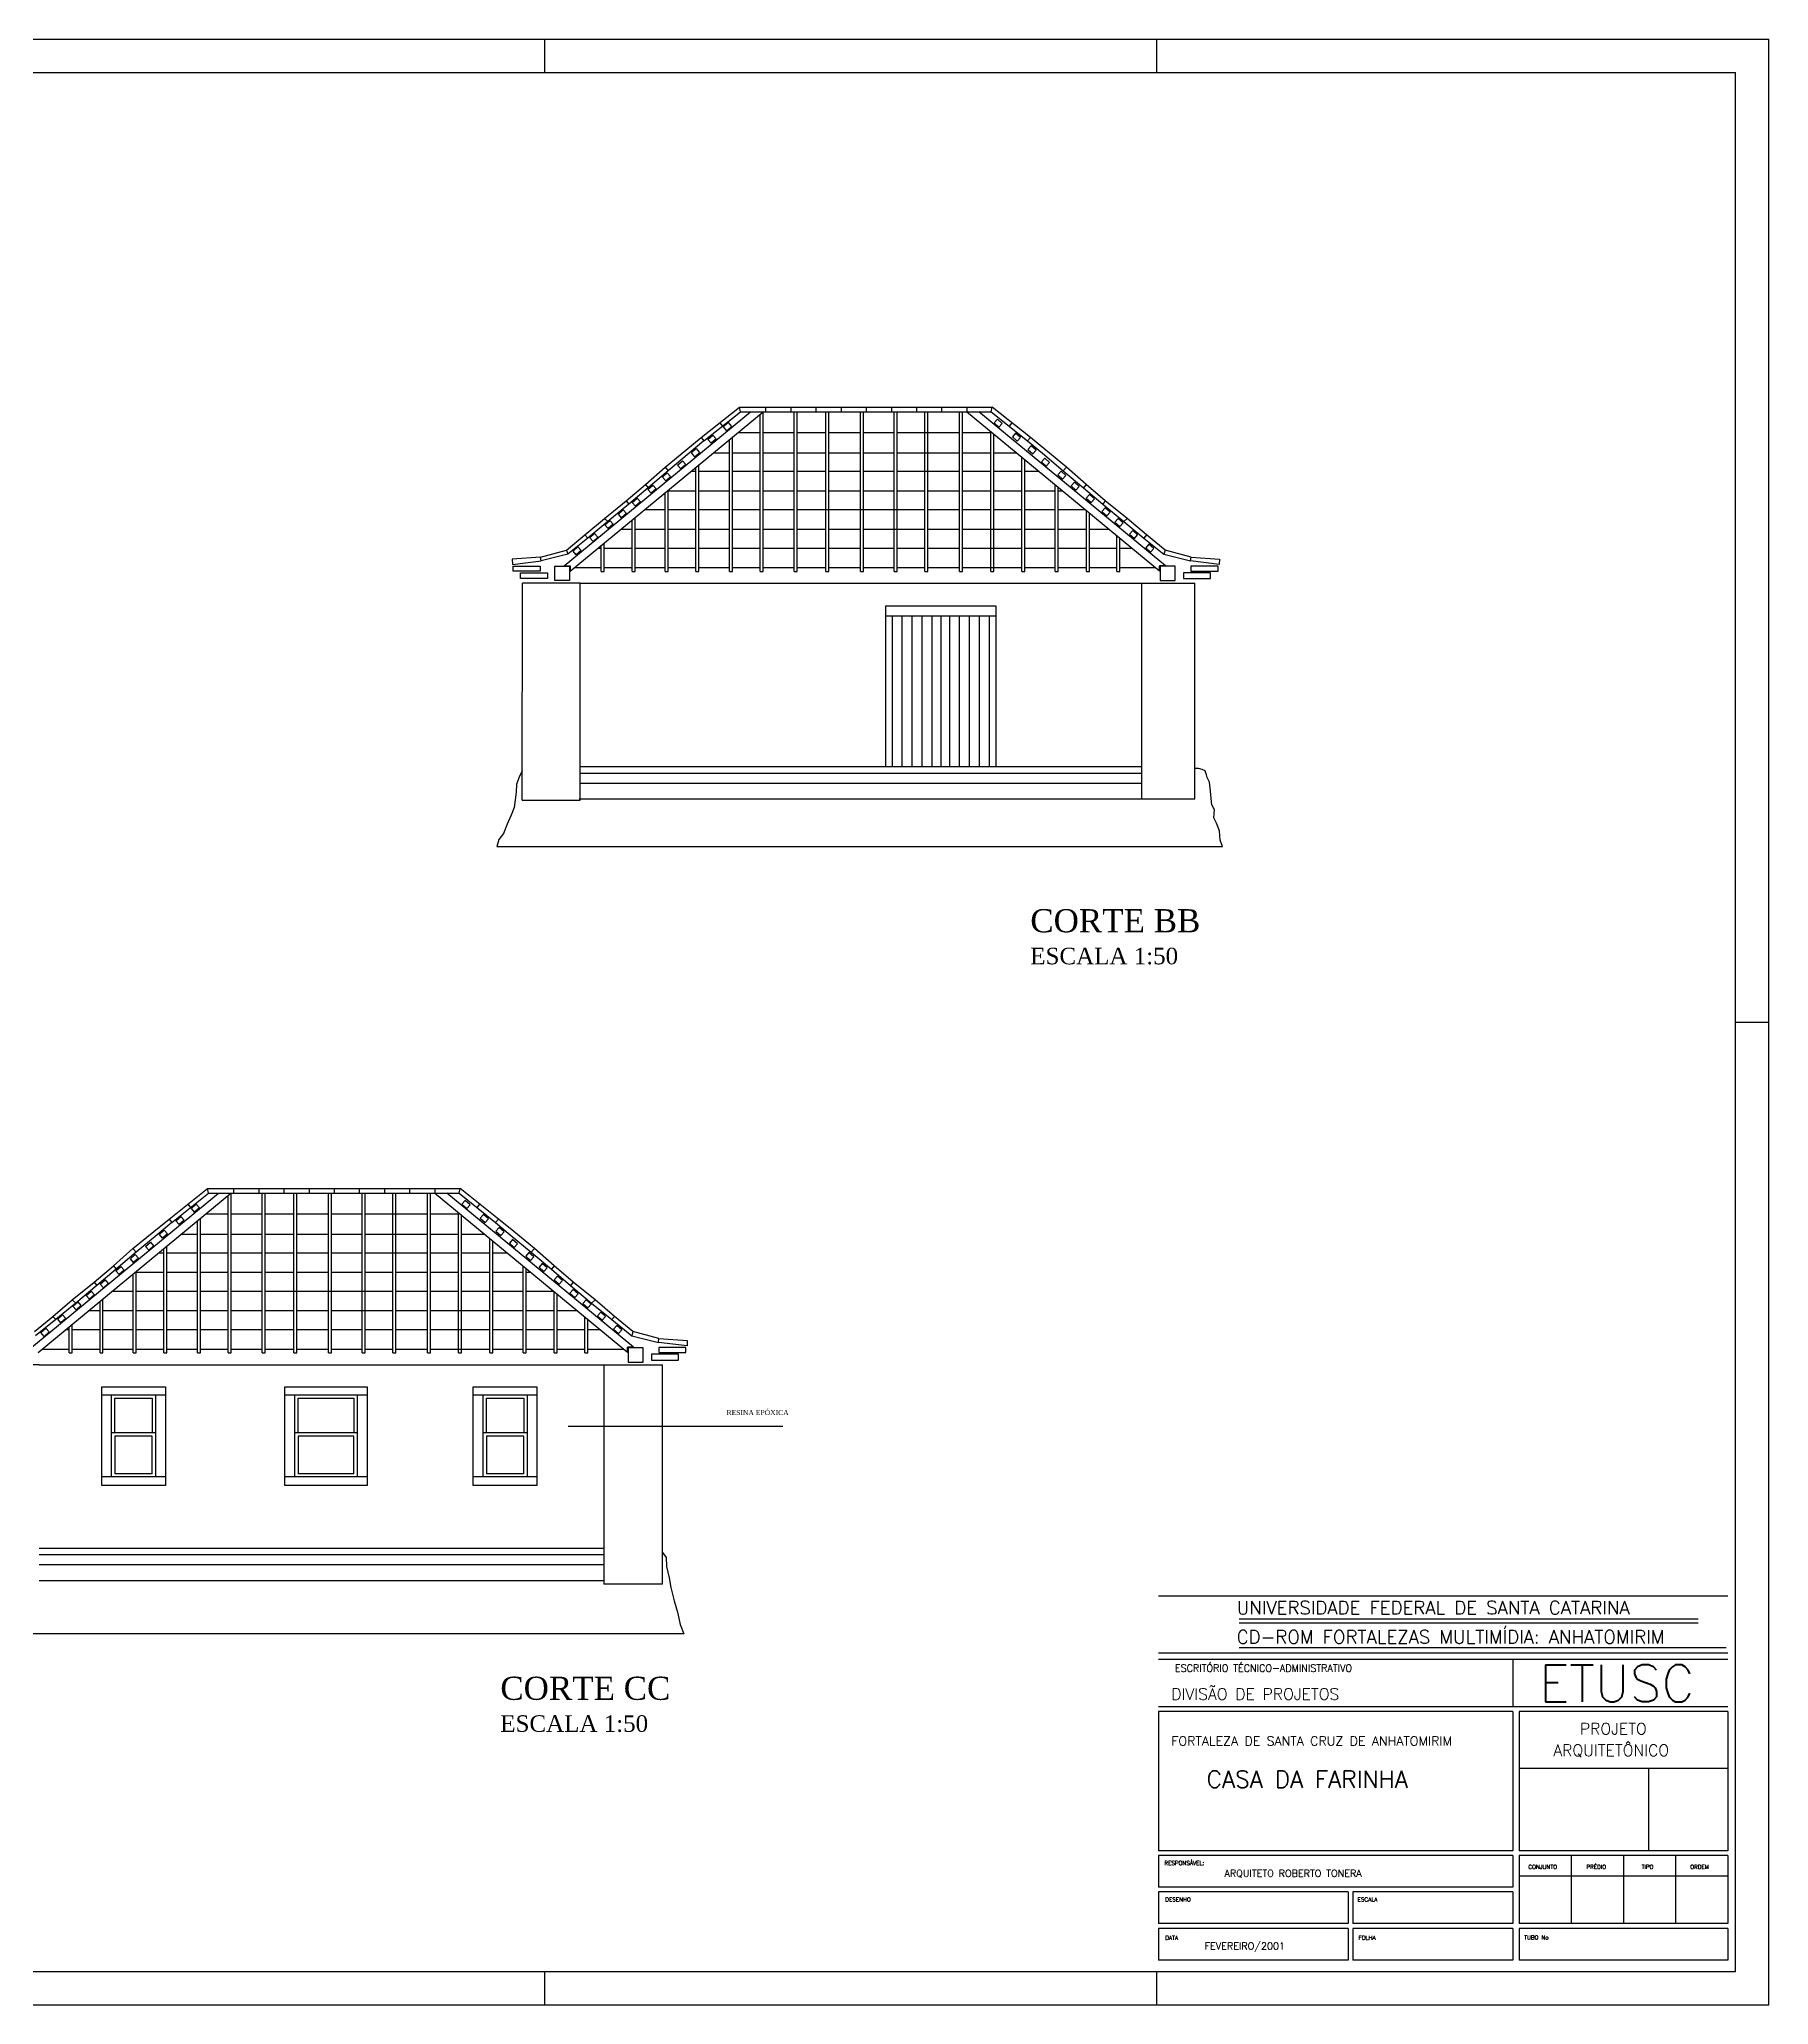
# Model space of a CAD drawing. Extents: x -1236 to 1911, y -280 to 323.
# Drawn here: x 265 to 788, y -271 to 323 of the extents above; entities that cross this region are included whole.
import ezdxf

# ---------------------------------------------------------------- set-up
doc = ezdxf.new("R2010")
doc.units = 0
doc.header["$MEASUREMENT"] = 0
for name, color, linetype in [('COBERTURA', 2, 'CONTINUOUS'), ('ESQUADRIAS', 2, 'CONTINUOUS'), ('MARGEMINT', 6, 'CONTINUOUS'), ('MARGEMTEXT', 1, 'CONTINUOUS'), ('MARGEXT', 2, 'CONTINUOUS'), ('MARGINT', 6, 'CONTINUOUS'), ('PAREDE', 1, 'CONTINUOUS'), ('PISO', 1, 'CONTINUOUS'), ('TEXT1', 3, 'CONTINUOUS'), ('TEXT2', 6, 'CONTINUOUS'), ('TEXTOS', 3, 'CONTINUOUS')]:
    doc.layers.add(name, color=color, linetype=linetype)
doc.styles.add('ROMANS', font='romans')
doc.dimstyles.get("Standard").update_dxf_attribs({"dimtxt": 0.18, "dimasz": 0.18, "dimexe": 0.18, "dimexo": 0.0625, "dimgap": 0.09, "dimtad": 0, "dimtih": 1, "dimtoh": 1, "dimdec": 4, "dimzin": 0, "dimdsep": 46, "dimtxsty": 'STANDARD', "dimcen": 0.09, "dimadec": 0, "dimazin": 0, "dimtfac": 1, "dimtdec": 4, "dimtofl": 0, "dimtmove": 0, "dimatfit": 3, "dimfxl": 1, "dimtolj": 1, "dimtzin": 0, "dimarcsym": 0})

msp = doc.modelspace()

# ---------------------------------------------------------------- linework, layer by layer
at = {"layer": 'COBERTURA', "color": 2}
for p, q in [((423.824208, 163.880229), (480.218642, 210.444932)), ((425.661272, 162.284689), (483.988063, 210.444932)), ((465.287315, 202.611337), (476.844952, 211.844932)), ((603.815023, 162.284689), (545.488232, 210.444932)), ((605.652087, 163.880229), (549.257653, 210.444932)), ((564.814952, 202.611337), (553.257315, 211.844932)), ((470.939469, 207.12694), (471.756267, 206.107445)), ((559.162798, 207.12694), (558.346, 206.107445)), ((430.155236, 173.196648), (436.018961, 178.209522)), ((436.018961, 178.209522), (442.642357, 183.54677)), ((436.018961, 178.209522), (437.078708, 177.239112)), ((443.437164, 182.532254), (437.078708, 177.239112)), ((442.642357, 183.54677), (443.437164, 182.532254)), ((587.45991, 183.54677), (586.665103, 182.532254)), ((586.665103, 182.532254), (593.023559, 177.239112)), ((594.083306, 178.209522), (587.45991, 183.54677)), ((594.083306, 178.209522), (593.023559, 177.239112)), ((599.94703, 173.196648), (594.083306, 178.209522)), ((424.591587, 168.609259), (430.155236, 173.196648)), ((430.155236, 173.196648), (430.994198, 172.226239)), ((437.078708, 177.239112), (430.994198, 172.226239)), ((593.023559, 177.239112), (599.108069, 172.226239)), ((599.94703, 173.196648), (599.108069, 172.226239)), ((605.51068, 168.609259), (599.94703, 173.196648)), ((416.731832, 166.536113), (408.165579, 165.918578)), ((416.731832, 166.536113), (424.591587, 168.609259)), ((416.864296, 165.345157), (416.731832, 166.536113)), ((424.944836, 167.374192), (416.864296, 165.345157)), ((424.591587, 168.609259), (424.944836, 167.374192)), ((430.994198, 172.226239), (424.944836, 167.374192)), ((599.108069, 172.226239), (605.157431, 167.374192)), ((605.51068, 168.609259), (605.157431, 167.374192)), ((605.157431, 167.374192), (613.237971, 165.345157)), ((613.370435, 166.536113), (605.51068, 168.609259)), ((613.237971, 165.345157), (613.370435, 166.536113)), ((613.370435, 166.536113), (621.936688, 165.918578)), ((408.165579, 165.918578), (408.253889, 164.286527)), ((408.253889, 164.286527), (416.864296, 165.345157)), ((423.824208, 163.880229), (425.661272, 163.880229)), ((425.661272, 163.880229), (425.661272, 162.284689)), ((603.815023, 162.284689), (603.815023, 163.880229)), ((605.652087, 163.880229), (603.815023, 163.880229)), ((621.848378, 164.286527), (613.237971, 165.345157)), ((621.936688, 165.918578), (621.848378, 164.286527)), ((262.978639, -72.301852), (319.373073, -25.737149)), ((264.815703, -73.897392), (323.142494, -25.737149)), ((304.441746, -33.570744), (315.999383, -24.337149)), ((310.0939, -29.055141), (310.910698, -30.074636)), ((442.969454, -73.897392), (384.642663, -25.737149)), ((444.806518, -72.301852), (388.412084, -25.737149)), ((403.969383, -33.570744), (392.411746, -24.337149)), ((398.317229, -29.055141), (397.500431, -30.074636)), ((275.173392, -57.972559), (281.796788, -52.635311)), ((281.796788, -52.635311), (282.591595, -53.649827)), ((426.614341, -52.635311), (425.819534, -53.649827)), ((433.237737, -57.972559), (426.614341, -52.635311)), ((269.309668, -62.985433), (275.173392, -57.972559)), ((276.233139, -58.942969), (270.148629, -63.955842)), ((275.173392, -57.972559), (276.233139, -58.942969)), ((282.591595, -53.649827), (276.233139, -58.942969)), ((425.819534, -53.649827), (432.17799, -58.942969)), ((433.237737, -57.972559), (432.17799, -58.942969)), ((432.17799, -58.942969), (438.2625, -63.955842)), ((439.101462, -62.985433), (433.237737, -57.972559)), ((263.746018, -67.572822), (269.309668, -62.985433)), ((270.148629, -63.955842), (264.099267, -68.807889)), ((269.309668, -62.985433), (270.148629, -63.955842)), ((439.101462, -62.985433), (438.2625, -63.955842)), ((438.2625, -63.955842), (444.311862, -68.807889)), ((444.665111, -67.572822), (439.101462, -62.985433)), ((444.665111, -67.572822), (444.311862, -68.807889)), ((444.311862, -68.807889), (452.392402, -70.836925)), ((452.524866, -69.645968), (444.665111, -67.572822)), ((452.392402, -70.836925), (452.524866, -69.645968)), ((461.002809, -71.895554), (452.392402, -70.836925)), ((452.524866, -69.645968), (461.091119, -70.263503)), ((461.091119, -70.263503), (461.002809, -71.895554)), ((444.806518, -72.301852), (442.969454, -72.301852)), ((442.969454, -73.897392), (442.969454, -72.301852))]:
    msp.add_line(p, q, dxfattribs=at)
for points in [[(466.126276, 201.596818), (477.17015, 210.444932), (552.932117, 210.444932), (563.975991, 201.596818)], [(477.17015, 210.444932), (476.844952, 211.844932)], [(476.844952, 211.844932), (553.257315, 211.844932)], [(484.880077, 210.444932), (484.880077, 211.844932)], [(492.480077, 210.444932), (492.480077, 211.844932)], [(500.080077, 210.444932), (500.080077, 211.844932)], [(507.680077, 210.444932), (507.680077, 211.844932)], [(515.280077, 210.444932), (515.280077, 211.844932)], [(522.880077, 210.444932), (522.880077, 211.844932)], [(530.480077, 210.444932), (530.480077, 211.844932)], [(538.080077, 210.444932), (538.080077, 211.844932)], [(545.680077, 210.444932), (545.680077, 211.844932)], [(552.932117, 210.444932), (553.280077, 211.844932)], [(460.650942, 198.81792), (465.287315, 202.611337), (466.126276, 201.596818), (461.666528, 197.891621)], [(569.451325, 198.81792), (564.814952, 202.611337), (563.975991, 201.596818), (568.435738, 197.891621)], [(454.365069, 193.677873), (460.650942, 198.81792)], [(461.666528, 197.891621), (455.3365, 192.575136)], [(568.435738, 197.891621), (574.765767, 192.575136)], [(575.737198, 193.677873), (569.451325, 198.81792)], [(448.448176, 188.472952), (454.365069, 193.677873), (455.3365, 192.575136), (449.242983, 187.458436)], [(581.65409, 188.472952), (575.737198, 193.677873), (574.765767, 192.575136), (580.859283, 187.458436)], [(442.642357, 183.54677), (448.448176, 188.472952), (449.242983, 187.458436), (443.437164, 182.532254)], [(587.45991, 183.54677), (581.65409, 188.472952), (580.859283, 187.458436), (586.665103, 182.532254)], [(428.679891, 158.614702), (614.480615, 158.614702), (614.480615, 158.614702)], [(305.280707, -34.585263), (316.324581, -25.737149), (392.086548, -25.737149), (403.130422, -34.585263)], [(315.999383, -24.337149), (392.411746, -24.337149)], [(316.324581, -25.737149), (315.999383, -24.337149)], [(324.034508, -25.737149), (324.034508, -24.337149)], [(331.634508, -25.737149), (331.634508, -24.337149)], [(339.234508, -25.737149), (339.234508, -24.337149)], [(346.834508, -25.737149), (346.834508, -24.337149)], [(354.434508, -25.737149), (354.434508, -24.337149)], [(362.034508, -25.737149), (362.034508, -24.337149)], [(369.634508, -25.737149), (369.634508, -24.337149)], [(377.234508, -25.737149), (377.234508, -24.337149)], [(384.834508, -25.737149), (384.834508, -24.337149)], [(392.086548, -25.737149), (392.434508, -24.337149)], [(299.805373, -37.364161), (304.441746, -33.570744), (305.280707, -34.585263), (300.82096, -38.29046)], [(408.605756, -37.364161), (403.969383, -33.570744), (403.130422, -34.585263), (407.59017, -38.29046)], [(293.5195, -42.504208), (299.805373, -37.364161)], [(300.82096, -38.29046), (294.490931, -43.606945)], [(407.59017, -38.29046), (413.920198, -43.606945)], [(414.891629, -42.504208), (408.605756, -37.364161)], [(287.602608, -47.709129), (293.5195, -42.504208), (294.490931, -43.606945), (288.397415, -48.723645)], [(420.808522, -47.709129), (414.891629, -42.504208), (413.920198, -43.606945), (420.013715, -48.723645)], [(281.796788, -52.635311), (287.602608, -47.709129), (288.397415, -48.723645), (282.591595, -53.649827)], [(426.614341, -52.635311), (420.808522, -47.709129), (420.013715, -48.723645), (425.819534, -53.649827)]]:
    msp.add_lwpolyline(points, dxfattribs=at)
at = {"layer": 'COBERTURA', "color": 1}
for points in [[(483.138869, 162.165013), (483.138869, 209.743755)], [(484.038869, 162.165013), (484.038869, 210.444932)], [(493.377744, 162.165013), (493.377744, 210.444932)], [(494.277744, 162.165013), (494.277744, 210.444932)], [(502.989752, 162.165013), (502.989752, 210.444932)], [(503.889752, 162.165013), (503.889752, 210.444932)], [(513.437325, 162.165013), (513.437325, 210.444932)], [(514.337325, 162.165013), (514.337325, 210.444932)], [(523.623959, 162.165013), (523.623959, 210.444932)], [(524.523959, 162.165013), (524.523959, 210.444932)], [(532.922529, 162.165013), (532.922529, 210.444932)], [(533.822529, 162.165013), (533.822529, 210.444932)], [(543.406749, 162.165013), (543.406749, 210.444932)], [(544.306749, 162.165013), (544.306749, 210.444932)], [(473.845756, 162.165013), (473.845756, 202.070461)], [(474.745756, 162.165013), (474.745756, 202.813588)], [(476.401953, 204.181106), (483.138869, 204.181106)], [(484.038869, 204.181106), (493.377744, 204.181106)], [(494.277744, 204.181106), (502.989752, 204.181106)], [(503.889752, 204.181106), (513.437325, 204.181106)], [(514.337325, 204.181106), (523.623959, 204.181106)], [(524.523959, 204.181106), (543.406749, 204.181106)], [(544.306749, 204.181106), (553.074342, 204.181106)], [(552.809798, 162.165013), (552.809798, 204.399538)], [(553.709798, 162.165013), (553.709798, 203.656411)], [(468.981244, 198.05385), (473.845756, 198.05385)], [(474.745756, 198.05385), (483.138869, 198.05385)], [(484.038869, 198.05385), (493.377744, 198.05385)], [(494.277744, 198.05385), (502.989752, 198.05385)], [(503.889752, 198.05385), (513.437325, 198.05385)], [(514.337325, 198.05385), (523.623959, 198.05385)], [(524.523959, 198.05385), (543.406749, 198.05385)], [(544.306749, 198.05385), (552.809798, 198.05385)], [(553.709798, 198.05385), (560.495051, 198.05385)], [(562.254432, 162.165013), (562.254432, 196.601135)], [(462.183549, 192.441015), (463.711359, 192.441015)], [(463.711359, 162.165013), (463.711359, 193.702523)], [(464.611359, 162.165013), (464.611359, 194.44565)], [(464.611359, 192.441015), (473.845756, 192.441015)], [(474.745756, 192.441015), (483.138869, 192.441015)], [(484.038869, 192.441015), (493.377744, 192.441015)], [(494.277744, 192.441015), (502.989752, 192.441015)], [(503.889752, 192.441015), (513.437325, 192.441015)], [(514.337325, 192.441015), (523.623959, 192.441015)], [(524.523959, 192.441015), (543.406749, 192.441015)], [(544.306749, 192.441015), (552.809798, 192.441015)], [(553.709798, 192.441015), (562.254432, 192.441015)], [(563.154432, 162.165013), (563.154432, 195.858008)], [(563.154432, 192.441015), (567.292746, 192.441015)], [(454.412789, 162.165013), (454.412789, 186.024723)], [(455.045967, 186.547536), (463.711359, 186.547536)], [(455.312789, 162.165013), (455.312789, 186.76785)], [(464.611359, 186.547536), (473.845756, 186.547536)], [(474.745756, 186.547536), (483.138869, 186.547536)], [(484.038869, 186.547536), (493.377744, 186.547536)], [(494.277744, 186.547536), (502.989752, 186.547536)], [(503.889752, 186.547536), (513.437325, 186.547536)], [(514.337325, 186.547536), (523.623959, 186.547536)], [(524.523959, 186.547536), (532.922529, 186.547536)], [(533.822529, 186.547536), (543.406749, 186.547536)], [(544.306749, 186.547536), (552.809798, 186.547536)], [(553.709798, 186.547536), (562.254432, 186.547536)], [(563.154432, 186.547536), (572.33659, 186.547536)], [(572.33659, 162.165013), (572.33659, 188.276329)], [(573.23659, 162.165013), (573.23659, 187.533202)], [(573.23659, 186.547536), (574.430328, 186.547536)], [(445.298721, 162.165013), (445.298721, 178.499267)], [(448.153359, 180.856332), (454.412789, 180.856332)], [(455.312789, 180.856332), (463.711359, 180.856332)], [(464.611359, 180.856332), (473.845756, 180.856332)], [(474.745756, 180.856332), (483.138869, 180.856332)], [(484.038869, 180.856332), (493.377744, 180.856332)], [(494.277744, 180.856332), (532.922529, 180.856332)], [(533.822529, 180.856332), (543.406749, 180.856332)], [(544.306749, 180.856332), (552.809798, 180.856332)], [(553.709798, 180.856332), (562.254432, 180.856332)], [(563.154432, 180.856332), (572.33659, 180.856332)], [(573.23659, 180.856332), (581.322936, 180.856332)], [(581.73964, 162.165013), (581.73964, 180.512262)], [(582.63964, 162.165013), (582.63964, 179.769134)], [(441.015778, 174.962855), (444.398721, 174.962855)], [(444.398721, 162.165013), (444.398721, 177.75614)], [(445.298721, 174.962855), (454.412789, 174.962855)], [(455.312789, 174.962855), (463.711359, 174.962855)], [(464.611359, 174.962855), (473.845756, 174.962855)], [(474.745756, 174.962855), (483.138869, 174.962855)], [(484.038869, 174.962855), (493.377744, 174.962855)], [(494.277744, 174.962855), (502.989752, 174.962855)], [(503.889752, 174.962855), (513.437325, 174.962855)], [(514.337325, 174.962855), (532.922529, 174.962855)], [(533.822529, 174.962855), (543.406749, 174.962855)], [(544.306749, 174.962855), (562.254432, 174.962855)], [(563.154432, 174.962855), (572.33659, 174.962855)], [(573.23659, 174.962855), (581.73964, 174.962855)], [(582.63964, 174.962855), (588.460517, 174.962855)], [(590.959721, 162.165013), (590.959721, 172.89927)], [(434.048138, 169.209697), (435.100151, 169.209697)], [(435.100151, 162.165013), (435.100151, 170.07834)], [(436.000151, 162.165013), (436.000151, 170.821467)], [(436.000151, 169.209697), (444.398721, 169.209697)], [(445.298721, 169.209697), (454.412789, 169.209697)], [(455.312789, 169.209697), (463.711359, 169.209697)], [(464.611359, 169.209697), (473.845756, 169.209697)], [(474.745756, 169.209697), (483.138869, 169.209697)], [(484.038869, 169.209697), (493.377744, 169.209697)], [(494.277744, 169.209697), (502.989752, 169.209697)], [(503.889752, 169.209697), (513.437325, 169.209697)], [(514.337325, 169.209697), (523.623959, 169.209697)], [(524.523959, 169.209697), (532.922529, 169.209697)], [(533.822529, 169.209697), (543.406749, 169.209697)], [(544.306749, 169.209697), (562.254432, 169.209697)], [(563.154432, 169.209697), (572.33659, 169.209697)], [(573.23659, 169.209697), (581.73964, 169.209697)], [(582.63964, 169.209697), (590.959721, 169.209697)], [(591.859721, 162.165013), (591.859721, 172.156143)], [(591.859721, 169.209697), (595.428157, 169.209697)], [(426.910558, 163.31622), (435.100151, 163.31622)], [(436.000151, 163.31622), (444.398721, 163.31622)], [(445.298721, 163.31622), (454.412789, 163.31622)], [(455.312789, 163.31622), (463.711359, 163.31622)], [(464.611359, 163.31622), (473.845756, 163.31622)], [(474.745756, 163.31622), (483.138869, 163.31622)], [(484.038869, 163.31622), (493.377744, 163.31622)], [(494.277744, 163.31622), (502.989752, 163.31622)], [(503.889752, 163.31622), (513.437325, 163.31622)], [(514.337325, 163.31622), (523.623959, 163.31622)], [(524.523959, 163.31622), (532.922529, 163.31622)], [(533.822529, 163.31622), (543.406749, 163.31622)], [(544.306749, 163.31622), (562.254432, 163.31622)], [(563.154432, 163.31622), (572.33659, 163.31622)], [(573.23659, 163.31622), (581.73964, 163.31622)], [(582.63964, 163.31622), (590.959721, 163.31622)], [(591.859721, 163.31622), (602.565737, 163.31622)], [(322.2933, -74.017068), (322.2933, -26.438326)], [(323.1933, -74.017068), (323.1933, -25.737149)], [(332.532175, -74.017068), (332.532175, -25.737149)], [(333.432175, -74.017068), (333.432175, -25.737149)], [(342.144183, -74.017068), (342.144183, -25.737149)], [(343.044183, -74.017068), (343.044183, -25.737149)], [(352.591756, -74.017068), (352.591756, -25.737149)], [(353.491756, -74.017068), (353.491756, -25.737149)], [(362.77839, -74.017068), (362.77839, -25.737149)], [(363.67839, -74.017068), (363.67839, -25.737149)], [(372.076961, -74.017068), (372.076961, -25.737149)], [(372.976961, -74.017068), (372.976961, -25.737149)], [(382.56118, -74.017068), (382.56118, -25.737149)], [(383.46118, -74.017068), (383.46118, -25.737149)], [(313.000187, -74.017068), (313.000187, -34.11162)], [(313.900187, -74.017068), (313.900187, -33.368493)], [(315.556385, -32.000975), (322.2933, -32.000975)], [(323.1933, -32.000975), (332.532175, -32.000975)], [(333.432175, -32.000975), (342.144183, -32.000975)], [(343.044183, -32.000975), (352.591756, -32.000975)], [(353.491756, -32.000975), (362.77839, -32.000975)], [(363.67839, -32.000975), (382.56118, -32.000975)], [(383.46118, -32.000975), (392.228773, -32.000975)], [(391.964229, -74.017068), (391.964229, -31.782543)], [(392.864229, -74.017068), (392.864229, -32.52567)], [(308.135675, -38.128231), (313.000187, -38.128231)], [(313.900187, -38.128231), (322.2933, -38.128231)], [(323.1933, -38.128231), (332.532175, -38.128231)], [(333.432175, -38.128231), (342.144183, -38.128231)], [(343.044183, -38.128231), (352.591756, -38.128231)], [(353.491756, -38.128231), (362.77839, -38.128231)], [(363.67839, -38.128231), (382.56118, -38.128231)], [(383.46118, -38.128231), (391.964229, -38.128231)], [(392.864229, -38.128231), (399.649482, -38.128231)], [(401.408863, -74.017068), (401.408863, -39.580946)], [(402.308863, -74.017068), (402.308863, -40.324073)], [(301.337981, -43.741066), (302.86579, -43.741066)], [(302.86579, -74.017068), (302.86579, -42.479558)], [(303.76579, -74.017068), (303.76579, -41.736431)], [(303.76579, -43.741066), (313.000187, -43.741066)], [(313.900187, -43.741066), (322.2933, -43.741066)], [(323.1933, -43.741066), (332.532175, -43.741066)], [(333.432175, -43.741066), (342.144183, -43.741066)], [(343.044183, -43.741066), (352.591756, -43.741066)], [(353.491756, -43.741066), (362.77839, -43.741066)], [(363.67839, -43.741066), (382.56118, -43.741066)], [(383.46118, -43.741066), (391.964229, -43.741066)], [(392.864229, -43.741066), (401.408863, -43.741066)], [(402.308863, -43.741066), (406.447177, -43.741066)], [(293.56722, -74.017068), (293.56722, -50.157358)], [(294.200398, -49.634545), (302.86579, -49.634545)], [(294.46722, -74.017068), (294.46722, -49.414231)], [(303.76579, -49.634545), (313.000187, -49.634545)], [(313.900187, -49.634545), (322.2933, -49.634545)], [(323.1933, -49.634545), (332.532175, -49.634545)], [(333.432175, -49.634545), (342.144183, -49.634545)], [(343.044183, -49.634545), (352.591756, -49.634545)], [(353.491756, -49.634545), (362.77839, -49.634545)], [(363.67839, -49.634545), (372.076961, -49.634545)], [(372.976961, -49.634545), (382.56118, -49.634545)], [(383.46118, -49.634545), (391.964229, -49.634545)], [(392.864229, -49.634545), (401.408863, -49.634545)], [(402.308863, -49.634545), (411.491022, -49.634545)], [(411.491022, -74.017068), (411.491022, -47.905752)], [(412.391022, -74.017068), (412.391022, -48.648879)], [(412.391022, -49.634545), (413.58476, -49.634545)], [(283.553152, -74.017068), (283.553152, -58.425941)], [(284.453152, -74.017068), (284.453152, -57.682814)], [(287.30779, -55.325749), (293.56722, -55.325749)], [(294.46722, -55.325749), (302.86579, -55.325749)], [(303.76579, -55.325749), (313.000187, -55.325749)], [(313.900187, -55.325749), (322.2933, -55.325749)], [(323.1933, -55.325749), (332.532175, -55.325749)], [(333.432175, -55.325749), (372.076961, -55.325749)], [(372.976961, -55.325749), (382.56118, -55.325749)], [(383.46118, -55.325749), (391.964229, -55.325749)], [(392.864229, -55.325749), (401.408863, -55.325749)], [(402.308863, -55.325749), (411.491022, -55.325749)], [(412.391022, -55.325749), (420.477367, -55.325749)], [(420.894071, -74.017068), (420.894071, -55.66982)], [(421.794071, -74.017068), (421.794071, -56.412947)], [(280.170209, -61.219226), (283.553152, -61.219226)], [(284.453152, -61.219226), (293.56722, -61.219226)], [(294.46722, -61.219226), (302.86579, -61.219226)], [(303.76579, -61.219226), (313.000187, -61.219226)], [(313.900187, -61.219226), (322.2933, -61.219226)], [(323.1933, -61.219226), (332.532175, -61.219226)], [(333.432175, -61.219226), (342.144183, -61.219226)], [(343.044183, -61.219226), (352.591756, -61.219226)], [(353.491756, -61.219226), (372.076961, -61.219226)], [(372.976961, -61.219226), (382.56118, -61.219226)], [(383.46118, -61.219226), (401.408863, -61.219226)], [(402.308863, -61.219226), (411.491022, -61.219226)], [(412.391022, -61.219226), (420.894071, -61.219226)], [(421.794071, -61.219226), (427.614948, -61.219226)], [(430.114152, -74.017068), (430.114152, -63.282811)], [(431.014152, -74.017068), (431.014152, -64.025938)], [(273.20257, -66.972384), (274.254582, -66.972384)], [(274.254582, -74.017068), (274.254582, -66.103741)], [(275.154582, -74.017068), (275.154582, -65.360614)], [(275.154582, -66.972384), (283.553152, -66.972384)], [(284.453152, -66.972384), (293.56722, -66.972384)], [(294.46722, -66.972384), (302.86579, -66.972384)], [(303.76579, -66.972384), (313.000187, -66.972384)], [(313.900187, -66.972384), (322.2933, -66.972384)], [(323.1933, -66.972384), (332.532175, -66.972384)], [(333.432175, -66.972384), (342.144183, -66.972384)], [(343.044183, -66.972384), (352.591756, -66.972384)], [(353.491756, -66.972384), (362.77839, -66.972384)], [(363.67839, -66.972384), (372.076961, -66.972384)], [(372.976961, -66.972384), (382.56118, -66.972384)], [(383.46118, -66.972384), (401.408863, -66.972384)], [(402.308863, -66.972384), (411.491022, -66.972384)], [(412.391022, -66.972384), (420.894071, -66.972384)], [(421.794071, -66.972384), (430.114152, -66.972384)], [(431.014152, -66.972384), (434.582588, -66.972384)], [(266.064989, -72.865861), (274.254582, -72.865861)], [(275.154582, -72.865861), (283.553152, -72.865861)], [(284.453152, -72.865861), (293.56722, -72.865861)], [(294.46722, -72.865861), (302.86579, -72.865861)], [(303.76579, -72.865861), (313.000187, -72.865861)], [(313.900187, -72.865861), (322.2933, -72.865861)], [(323.1933, -72.865861), (332.532175, -72.865861)], [(333.432175, -72.865861), (342.144183, -72.865861)], [(343.044183, -72.865861), (352.591756, -72.865861)], [(353.491756, -72.865861), (362.77839, -72.865861)], [(363.67839, -72.865861), (372.076961, -72.865861)], [(372.976961, -72.865861), (382.56118, -72.865861)], [(383.46118, -72.865861), (401.408863, -72.865861)], [(402.308863, -72.865861), (411.491022, -72.865861)], [(412.391022, -72.865861), (420.894071, -72.865861)], [(421.794071, -72.865861), (430.114152, -72.865861)], [(431.014152, -72.865861), (441.720168, -72.865861)]]:
    msp.add_lwpolyline(points, dxfattribs=at)
for points in [[(556.297366, 206.922167), (554.814722, 208.233014), (553.825939, 207.114642), (555.308583, 205.803796)], [(467.321811, 202.078124), (468.804455, 203.38897), (469.793238, 202.270598), (468.310594, 200.959752)], [(472.00686, 205.830291), (473.489504, 207.141138), (474.478287, 206.022766), (472.995643, 204.71192)], [(561.82052, 202.678054), (560.337876, 203.9889), (559.349093, 202.870529), (560.831737, 201.559682)], [(462.334599, 197.972074), (463.817243, 199.282921), (464.806026, 198.164549), (463.323382, 196.853702)], [(566.547068, 198.8053), (565.064423, 200.116147), (564.07564, 198.997775), (565.558284, 197.686929)], [(570.608193, 195.114699), (569.125549, 196.425545), (568.136766, 195.307174), (569.61941, 193.996327)], [(453.570324, 190.629125), (455.052968, 191.939971), (456.041751, 190.821599), (454.559107, 189.510753)], [(458.134209, 194.340944), (459.616853, 195.651791), (460.605636, 194.533419), (459.122992, 193.222573)], [(575.547169, 191.188894), (574.064525, 192.49974), (573.075741, 191.381369), (574.558385, 190.070522)], [(444.424798, 182.983369), (445.907442, 184.294215), (446.896225, 183.175844), (445.413581, 181.864997)], [(449.190624, 186.977611), (450.673268, 188.288457), (451.662051, 187.170085), (450.179407, 185.859239)], [(579.583324, 187.846655), (578.10068, 189.157501), (577.111896, 188.03913), (578.59454, 186.728283)], [(584.172111, 184.099334), (582.689467, 185.410181), (581.700684, 184.291809), (583.183328, 182.980962)], [(440.25229, 179.497743), (441.734934, 180.808589), (442.723717, 179.690218), (441.241073, 178.379371)], [(588.898658, 180.067426), (587.416014, 181.378273), (586.427231, 180.259901), (587.909875, 178.949055)], [(431.597322, 172.333025), (433.079966, 173.643872), (434.068749, 172.5255), (432.586105, 171.214654)], [(436.173064, 176.270073), (437.655708, 177.58092), (438.644491, 176.462548), (437.161847, 175.151702)], [(592.828599, 176.88434), (591.345955, 178.195186), (590.357172, 177.076815), (591.839816, 175.765968)], [(597.236501, 173.223792), (595.753857, 174.534639), (594.765074, 173.416267), (596.247718, 172.10542)], [(426.548779, 168.298439), (428.031423, 169.609286), (429.020206, 168.490914), (427.537562, 167.180068)], [(602.142485, 169.10723), (600.659841, 170.418076), (599.671057, 169.299704), (601.153701, 167.988858)], [(311.161291, -30.35179), (312.643935, -29.040943), (313.632718, -30.159315), (312.150074, -31.470161)], [(395.451798, -29.259914), (393.969154, -27.949067), (392.98037, -29.067439), (394.463014, -30.378285)], [(306.476242, -34.103957), (307.958886, -32.793111), (308.947669, -33.911483), (307.465025, -35.222329)], [(400.974951, -33.504027), (399.492307, -32.193181), (398.503524, -33.311553), (399.986168, -34.622399)], [(297.28864, -41.841137), (298.771284, -40.53029), (299.760067, -41.648662), (298.277423, -42.959508)], [(301.48903, -38.210007), (302.971674, -36.89916), (303.960457, -38.017532), (302.477813, -39.328379)], [(405.701499, -37.376781), (404.218855, -36.065934), (403.230071, -37.184306), (404.712715, -38.495152)], [(409.762624, -41.067382), (408.27998, -39.756536), (407.291197, -40.874907), (408.773841, -42.185754)], [(292.724755, -45.552956), (294.207399, -44.24211), (295.196183, -45.360482), (293.713539, -46.671328)], [(414.7016, -44.993187), (413.218956, -43.682341), (412.230172, -44.800712), (413.712817, -46.111559)], [(418.737755, -48.335426), (417.255111, -47.02458), (416.266327, -48.142951), (417.748971, -49.453798)], [(283.579229, -53.198712), (285.061873, -51.887866), (286.050657, -53.006237), (284.568013, -54.317084)], [(288.345055, -49.20447), (289.827699, -47.893624), (290.816482, -49.011996), (289.333838, -50.322842)], [(423.326542, -52.082747), (421.843898, -50.7719), (420.855115, -51.890272), (422.337759, -53.201119)], [(275.327495, -59.912008), (276.810139, -58.601161), (277.798922, -59.719533), (276.316278, -61.030379)], [(279.406721, -56.684338), (280.889365, -55.373492), (281.878148, -56.491863), (280.395504, -57.80271)], [(428.05309, -56.114655), (426.570446, -54.803808), (425.581662, -55.92218), (427.064306, -57.233026)], [(431.98303, -59.297741), (430.500386, -57.986895), (429.511603, -59.105266), (430.994247, -60.416113)], [(270.751753, -63.849056), (272.234397, -62.538209), (273.223181, -63.656581), (271.740537, -64.967427)], [(436.390932, -62.958289), (434.908288, -61.647442), (433.919505, -62.765814), (435.402149, -64.076661)], [(265.70321, -67.883642), (267.185854, -66.572795), (268.174637, -67.691167), (266.691993, -69.002013)], [(441.296916, -67.074851), (439.814272, -65.764005), (438.825488, -66.882377), (440.308132, -68.193223)]]:
    msp.add_lwpolyline(points, close=True, dxfattribs=at)
at = {"layer": 'COBERTURA', "color": 2}
for points in [[(408.42977, 163.802281), (416.646402, 163.802281), (416.646402, 162.253749), (408.42977, 162.253749)], [(410.677714, 161.78919), (418.816831, 161.78919), (418.816831, 160.008379), (410.677714, 160.008379)], [(421.01856, 163.724855), (425.514453, 163.724855), (425.514453, 159.388968), (421.01856, 159.388968)], [(608.573217, 163.724855), (604.077325, 163.724855), (604.077325, 159.388968), (608.573217, 159.388968)], [(619.275255, 161.78919), (611.136138, 161.78919), (611.136138, 160.008379), (619.275255, 160.008379)], [(621.523199, 163.802281), (613.306567, 163.802281), (613.306567, 162.253749), (621.523199, 162.253749)], [(447.727649, -72.457226), (443.231756, -72.457226), (443.231756, -76.793113), (447.727649, -76.793113)], [(458.429686, -74.392891), (450.290569, -74.392891), (450.290569, -76.173702), (458.429686, -76.173702)], [(460.677631, -72.3798), (452.460998, -72.3798), (452.460998, -73.928332), (460.677631, -73.928332)]]:
    msp.add_lwpolyline(points, close=True, dxfattribs=at)
at = {"layer": 'COBERTURA', "color": 6}
msp.add_lwpolyline([(265.19878, -77.567379), (435.85089, -77.567379), (435.85089, -77.567379)], dxfattribs=at)
at = {"layer": 'ESQUADRIAS', "color": 2}
for p, q in [((521.089329, 103.203416), (521.089329, 151.79514)), ((521.089329, 151.79514), (554.325876, 151.79514)), ((521.089329, 148.79514), (554.325876, 148.79514)), ((523.089329, 103.203416), (523.089329, 148.79514)), ((526.089329, 103.203416), (526.089329, 148.79514)), ((529.089329, 103.203416), (529.089329, 148.79514)), ((532.089329, 103.203416), (532.089329, 148.79514)), ((535.089329, 103.203416), (535.089329, 148.79514)), ((540.325876, 148.79514), (540.325876, 103.203416)), ((543.325876, 148.79514), (543.325876, 103.203416)), ((546.325876, 148.79514), (546.325876, 103.203416)), ((549.325876, 148.79514), (549.325876, 103.203416)), ((552.325876, 148.79514), (552.325876, 103.203416)), ((554.325876, 151.79514), (554.325876, 103.203416)), ((284.070942, -114.112411), (284.070942, -84.305541)), ((284.070942, -84.305541), (303.335442, -84.305541)), ((284.070942, -86.705541), (303.335442, -86.705541)), ((287.070942, -111.512411), (287.070942, -86.705541)), ((288.070942, -98.143221), (288.070942, -87.705541)), ((288.070942, -87.705541), (299.335442, -87.705541)), ((299.335442, -87.705541), (299.335442, -98.143221)), ((300.335442, -86.705541), (300.335442, -111.512411)), ((303.335442, -84.305541), (303.335442, -114.112411)), ((339.406483, -84.305541), (364.270298, -84.305541)), ((339.406483, -114.112411), (339.406483, -84.305541)), ((339.406483, -86.705541), (364.270298, -86.705541)), ((342.406483, -111.512411), (342.406483, -86.705541)), ((343.406483, -98.143221), (343.406483, -87.705541)), ((343.406483, -87.705541), (360.270298, -87.705541)), ((360.270298, -87.705541), (360.270298, -98.143221)), ((361.270298, -86.705541), (361.270298, -111.512411)), ((364.270298, -84.305541), (364.270298, -114.112411)), ((396.376941, -84.305541), (415.641441, -84.305541)), ((396.376941, -114.112411), (396.376941, -84.305541)), ((396.376941, -86.705541), (415.641441, -86.705541)), ((399.376941, -111.512411), (399.376941, -86.705541)), ((400.376941, -98.143221), (400.376941, -87.705541)), ((400.376941, -87.705541), (411.641441, -87.705541)), ((411.641441, -87.705541), (411.641441, -98.143221)), ((412.641441, -86.705541), (412.641441, -111.512411)), ((415.641441, -84.305541), (415.641441, -114.112411)), ((303.335442, -111.512411), (284.070942, -111.512411)), ((299.335442, -110.512411), (288.070942, -110.512411)), ((364.270298, -111.512411), (339.406483, -111.512411)), ((360.270298, -110.512411), (343.406483, -110.512411)), ((415.641441, -111.512411), (396.376941, -111.512411)), ((411.641441, -110.512411), (400.376941, -110.512411)), ((303.335442, -114.112411), (284.070942, -114.112411)), ((364.270298, -114.112411), (339.406483, -114.112411)), ((415.641441, -114.112411), (396.376941, -114.112411))]:
    msp.add_line(p, q, dxfattribs=at)
at = {"layer": 'ESQUADRIAS', "color": 3}
msp.add_lwpolyline([(537.707603, 148.79514), (537.707603, 103.203416)], dxfattribs=at)
at = {"layer": 'ESQUADRIAS', "color": 2}
for points in [[(300.335442, -98.143221), (287.070942, -98.143221)], [(299.335442, -110.512411), (299.335442, -99.143221), (288.070942, -99.143221), (288.070942, -110.512411)], [(361.270298, -98.143221), (342.406483, -98.143221)], [(360.270298, -110.512411), (360.270298, -99.143221), (343.406483, -99.143221), (343.406483, -110.512411)], [(412.641441, -98.143221), (399.376941, -98.143221)], [(411.641441, -110.512411), (411.641441, -99.143221), (400.376941, -99.143221), (400.376941, -110.512411)]]:
    msp.add_lwpolyline(points, dxfattribs=at)
at = {"layer": 'MARGEMINT'}
for p, q in [((775.631156, -147.527318), (603.500009, -147.527318)), ((775.631156, -164.740433), (603.500009, -164.740433)), ((775.631156, -166.653001), (603.500009, -166.653001)), ((775.631156, -180.997263), (603.500009, -180.997263))]:
    msp.add_line(p, q, dxfattribs=at)
at = {"layer": 'MARGEMTEXT'}
for p, q in [((710.603834, -166.653001), (710.603834, -180.997263)), ((710.603834, -182.43169), (603.500009, -182.43169)), ((603.500009, -182.43169), (603.500009, -224.508192)), ((710.603834, -182.43169), (710.603834, -224.508192)), ((775.631156, -182.43169), (712.516402, -182.43169)), ((712.516402, -182.43169), (712.516402, -224.508192)), ((775.631156, -182.43169), (775.631156, -224.508192)), ((775.631156, -199.644804), (712.516402, -199.644804)), ((751.679817, -199.644804), (751.679817, -224.508192)), ((710.603834, -224.508192), (603.500009, -224.508192)), ((775.631156, -224.508192), (712.516402, -224.508192)), ((710.603834, -225.942619), (603.500009, -225.942619)), ((603.500009, -225.942619), (603.500009, -235.50546)), ((710.603834, -225.942619), (710.603834, -235.50546)), ((712.516402, -225.942619), (712.516402, -246.502728)), ((775.631156, -225.942619), (712.516402, -225.942619)), ((728.295091, -225.942619), (728.295091, -246.502728)), ((744.073779, -225.942619), (744.073779, -246.502728)), ((759.852468, -225.942619), (759.852468, -246.502728)), ((775.631156, -225.942619), (775.631156, -246.502728)), ((710.603834, -235.50546), (603.500009, -235.50546)), ((660.877058, -236.939886), (603.500009, -236.939886)), ((603.500009, -236.939886), (603.500009, -246.502728)), ((660.877058, -236.939886), (660.877058, -246.502728)), ((710.603834, -236.939886), (662.311484, -236.939886)), ((662.311484, -236.939886), (662.311484, -246.502728)), ((710.603834, -236.939886), (710.603834, -246.502728)), ((775.631156, -232.158466), (712.516402, -232.158466)), ((660.877058, -246.502728), (603.500009, -246.502728)), ((660.877058, -247.937154), (603.500009, -247.937154)), ((603.500009, -247.937154), (603.500009, -257.499996)), ((660.877058, -247.937154), (660.877058, -257.499996)), ((710.603834, -246.502728), (662.311484, -246.502728)), ((710.603834, -247.937154), (662.311484, -247.937154)), ((662.311484, -247.937154), (662.311484, -257.499996)), ((710.603834, -247.937154), (710.603834, -257.499996)), ((775.631156, -246.502728), (712.516402, -246.502728)), ((775.631156, -247.937154), (712.516402, -247.937154)), ((712.516402, -247.937154), (712.516402, -257.499996)), ((775.631156, -247.937154), (775.631156, -257.499996)), ((660.877058, -257.499996), (603.500009, -257.499996)), ((710.603834, -257.499996), (662.311484, -257.499996)), ((775.631156, -257.499996), (712.516402, -257.499996))]:
    msp.add_line(p, q, dxfattribs=at)
at = {"layer": 'MARGEXT'}
for p, q in [((-52.999999, 323), (788.000001, 323)), ((418.000001, 313), (418.000001, 323)), ((603.000001, 313), (603.000001, 323)), ((788.000001, -271), (788.000001, 323)), ((778.000001, 26), (788.000001, 26)), ((418.000001, -271), (418.000001, -261)), ((603.000001, -271), (603.000001, -261)), ((-52.999999, -271), (788.000001, -271))]:
    msp.add_line(p, q, dxfattribs=at)
at = {"layer": 'MARGINT'}
for p, q in [((-27.999999, 313), (778.000001, 313)), ((778.000001, -261), (778.000001, 313)), ((-27.999999, -261), (778.000001, -261))]:
    msp.add_line(p, q, dxfattribs=at)
at = {"layer": 'PAREDE', "color": 7}
for points in [[(411.20909, 93.075571), (411.297839, 158.614702)], [(614.480615, 93.31068), (598.533571, 93.31068), (598.533571, 158.614702)], [(614.480615, 93.31068), (614.480615, 158.614702)], [(435.85089, -77.567379), (435.85089, -143.87693)], [(435.85089, -77.567379), (453.635046, -77.567379)], [(453.635046, -143.87693), (453.635046, -77.567379)], [(453.635046, -143.87693), (435.85089, -143.87693)]]:
    msp.add_lwpolyline(points, dxfattribs=at)
at = {"layer": 'PISO', "color": 7}
for p, q in [((428.679891, 93.075571), (428.679891, 158.614702)), ((411.20909, 93.075571), (428.679891, 93.075571))]:
    msp.add_line(p, q, dxfattribs=at)
at = {"layer": 'PISO', "color": 1}
for points in [[(435.100151, 162.165013), (436.000151, 162.165013)], [(444.398721, 162.165013), (445.298721, 162.165013)], [(454.412789, 162.165013), (455.312789, 162.165013)], [(463.711359, 162.165013), (464.611359, 162.165013)], [(473.845756, 162.165013), (474.745756, 162.165013)], [(483.138869, 162.165013), (484.038869, 162.165013)], [(493.377744, 162.165013), (494.277744, 162.165013)], [(502.989752, 162.165013), (503.889752, 162.165013)], [(513.437325, 162.165013), (514.337325, 162.165013)], [(523.623959, 162.165013), (524.523959, 162.165013)], [(532.922529, 162.165013), (533.822529, 162.165013)], [(543.406749, 162.165013), (544.306749, 162.165013)], [(552.809798, 162.165013), (553.709798, 162.165013)], [(562.254432, 162.165013), (563.154432, 162.165013)], [(572.33659, 162.165013), (573.23659, 162.165013)], [(581.73964, 162.165013), (582.63964, 162.165013)], [(590.959721, 162.165013), (591.859721, 162.165013)], [(428.679891, 103.203416), (598.533571, 103.203416)], [(428.679891, 101.203416), (598.533571, 101.203416)], [(274.254582, -74.017068), (275.154582, -74.017068)], [(283.553152, -74.017068), (284.453152, -74.017068)], [(293.56722, -74.017068), (294.46722, -74.017068)], [(302.86579, -74.017068), (303.76579, -74.017068)], [(313.000187, -74.017068), (313.900187, -74.017068)], [(322.2933, -74.017068), (323.1933, -74.017068)], [(332.532175, -74.017068), (333.432175, -74.017068)], [(342.144183, -74.017068), (343.044183, -74.017068)], [(352.591756, -74.017068), (353.491756, -74.017068)], [(362.77839, -74.017068), (363.67839, -74.017068)], [(372.076961, -74.017068), (372.976961, -74.017068)], [(382.56118, -74.017068), (383.46118, -74.017068)], [(391.964229, -74.017068), (392.864229, -74.017068)], [(401.408863, -74.017068), (402.308863, -74.017068)], [(411.491022, -74.017068), (412.391022, -74.017068)], [(420.894071, -74.017068), (421.794071, -74.017068)], [(430.114152, -74.017068), (431.014152, -74.017068)], [(265.19878, -132.978665), (435.85089, -132.978665)], [(265.19878, -134.978665), (435.85089, -134.978665)]]:
    msp.add_lwpolyline(points, dxfattribs=at)
at = {"layer": 'PISO', "color": 7}
for points in [[(428.679891, 158.614702), (411.297839, 158.614702)], [(411.211537, 101.895879), (410.167892, 99.841382), (409.447944, 97.786548), (409.345093, 95.423489), (408.727993, 90.800114), (407.802346, 88.539796), (406.670998, 85.765771), (405.539648, 82.991745), (404.099752, 81.142396), (403.482653, 79.087563), (622.851334, 79.087563), (622.214743, 80.973809), (621.960107, 83.771861), (621.068879, 86.061178), (620.304973, 87.714573), (620.432291, 90.131074), (619.668382, 91.657285), (619.541064, 92.547574), (619.286427, 95.727181), (618.904472, 98.525235), (618.267881, 99.924262), (618.013245, 100.687366), (617.63129, 101.959209), (616.740062, 102.340761), (615.594201, 102.595129), (614.480615, 102.595129)], [(428.679891, 98.203416), (598.533571, 98.203416)], [(598.533571, 93.31068), (428.431025, 93.31068)], [(265.19878, -77.567379), (252.097715, -77.567379)], [(453.635046, -134.336649), (454.672691, -135.797431), (454.794552, -138.597264), (455.647573, -142.005756), (456.135011, -144.92732), (457.109893, -148.944471), (458.084772, -152.352963), (458.937793, -156.126651), (460.034533, -158.926482)], [(265.19878, -137.978665), (435.85089, -137.978665)], [(435.85089, -142.871401), (265.19878, -142.871401)], [(460.034533, -158.926482), (241.053632, -158.926482)]]:
    msp.add_lwpolyline(points, dxfattribs=at)
at = {"layer": 'TEXT1'}
for p, q in [((766.631156, -154.470146), (627.969954, -154.470146)), ((766.631156, -155.675266), (627.969954, -155.675266)), ((775.129899, -163.103456), (627.969954, -163.103456))]:
    msp.add_line(p, q, dxfattribs=at)

# ---------------------------------------------------------------- texts
at = {"layer": 'TEXT1', "style": 'ROMANS'}
for s, height, p in [('UNIVERSIDADE FEDERAL DE SANTA CATARINA', 4.01639344, (627.189442, -153.017998)), ('CD-ROM FORTALEZAS MULTIMÍDIA: ANHATOMIRIM', 4.01639344, (627.164771, -161.861082)), ('ESCRITÓRIO TÉCNICO-ADMINISTRATIVO', 2.12233962, (608.481922, -170.35044)), ('DIVISÃO DE PROJETOS', 3.44262295, (607.42004, -178.839799)), ('FORTALEZA DE SANTA CRUZ DE ANHATOMIRIM', 2.78852459, (607.42204, -192.705821)), ('PROJETO', 3.442623, (730.92004, -189.339799)), ('ARQUITETÔNICO', 3.44262295, (722.92004, -195.839799)), ('CASA DA FARINHA', 5.16393443, (618.094659, -205.435986)), ('RESPONSÁVEL:', 1.2431694, (605.296273, -228.788371)), ('ARQUITETO ROBERTO TONERA', 2.12233962, (623.481922, -232.35044)), ('CONJUNTO  ', 1.2431694, (715.335024, -229.974358)), ('PRÉDIO', 1.2431694, (732.889659, -229.974358)), ('TIPO', 1.2431694, (749.580958, -229.974358)), ('ORDEM', 1.2431694, (764.257786, -229.974358)), ('DESENHO                       ', 1.2431694, (605.579294, -239.825179)), ('ESCALA', 1.2431694, (663.711041, -239.825179)), ('DATA                              ', 1.2431694, (605.579294, -251.393058)), ('FEVEREIRO/2001', 2.12233962, (617.481922, -254.35044)), ('FOLHA', 1.2431694, (663.998822, -251.393058)), ('TUBO No', 1.2431694, (714.098478, -251.305063))]:
    msp.add_text(s, height=height, dxfattribs=at).set_placement(p)
at = {"layer": 'TEXT2', "style": 'ROMANS'}
msp.add_text('ETUSC', height=11.1926018, dxfattribs=at).set_placement((718.611893, -179.505301))
at = {"layer": 'TEXTOS', "attachment_point": 1}
for s, insert, char_height, width in [('\\fTimes New Roman|b0|i0|c0|p18;CORTE BB\\P\\H5;ESCALA 1:50', (564.779614, 60.108905), 7, 64.50475711), ('\\fTimes New Roman|b0|i0|c0|p18;RESINA EPÓXICA', (472.957523, -91.292866), 1.5, 26.5791), ('\\fTimes New Roman|b0|i0|c0|p18;CORTE CC\\P\\H5;ESCALA 1:50', (404.563165, -171.86703), 7, 64.50475711)]:
    msp.add_mtext(s, dxfattribs=dict(at, insert=insert, char_height=char_height, width=width))

# ---------------------------------------------------------------- leaders
at = {"layer": 'TEXTOS'}
msp.add_leader([(425.036885, -96.114946), (490.000362, -96.114946)], dimstyle='STANDARD', override={"dimscale": 1}, dxfattribs=at)

doc.saveas('drawing.dxf')
